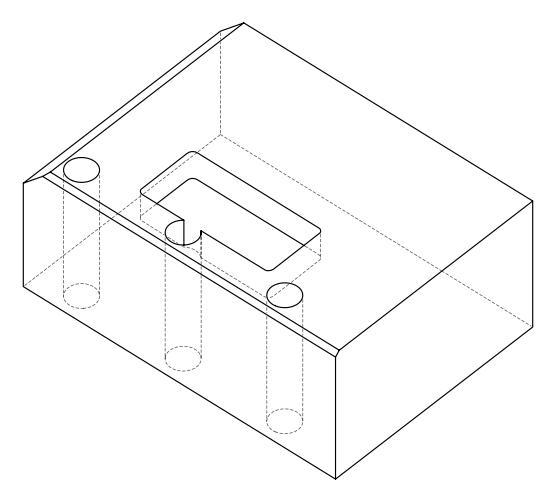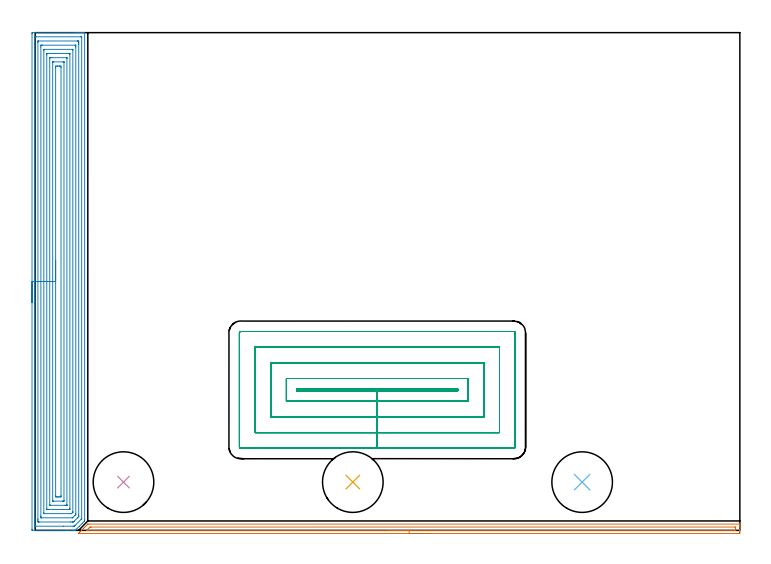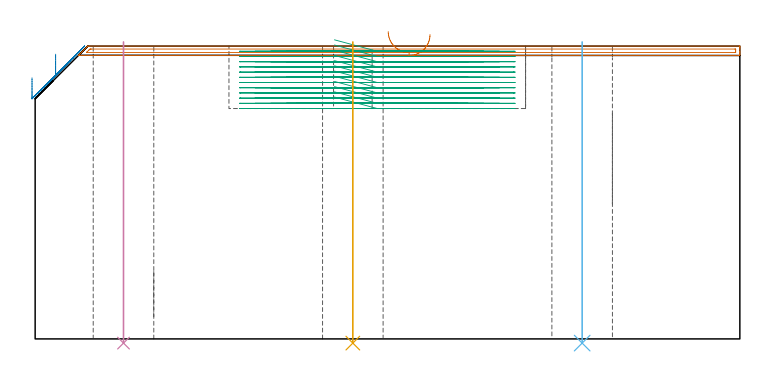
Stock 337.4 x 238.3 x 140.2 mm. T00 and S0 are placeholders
(PLAN: 6 operations, 2 tool changes, 57.4 min)
(1 AREA_MILL | FG_CHAMFER_SURFACE | UGT0205_001 | 5.21 min | 3232 mm3)
(2 AREA_MILL_1 | FG_CHAMFER_SURFACE_1 | UGT0205_001 | 17.57 min | 75614 mm3)
(3 MILL_RECTANGULAR_POCKET | POCKET_RECTANGULAR_STRAIGHT | NXT0201_013 | Follow Part, ap 2.5, ae 75% | 32.9 min | 279061 mm3)
(4 INDEXABLE_INSERT_DRILL_THROUGH_HOLE_FROM_SOLID | STEP1HOLE | NXT0302_029 | 0.58 min | 92543 mm3)
(5 INDEXABLE_INSERT_DRILL_THROUGH_HOLE_FROM_SOLID_1 | STEP1HOLE_1 | NXT0302_029 | 0.58 min | 91289 mm3)
(6 INDEXABLE_INSERT_DRILL_THROUGH_HOLE_FROM_SOLID_2 | STEP1HOLE_2 | NXT0302_029 | 0.58 min | 92552 mm3)
(TOOL UGT0205_001 | Chamfer Mill 20 x 3 x 45 deg. | D20 FL50 Z2)
(TOOL NXT0201_013 | ENDMILL 10mm | D10 FL30 Z4)
(TOOL NXT0302_029 | Index. Insert Drill 29mm [880-D2900L32-05] | D29 PA176 FL145 Z2)
(OP 1 AREA_MILL)
G17 G21 G94 G90
T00 M6
G54
G17 G0 G90 X189.05 Y-1.5 S1061 M3
G43 Z150.2 H0
Z145.7
G94 G1 X189.012 Z144.828 F250.
X188.898 Z143.964
X188.709 Z143.112
X188.447 Z142.28
X188.113 Z141.474
X187.71 Z140.7
X187.241 Z139.964
X186.71 Z139.272
X186.121 Z138.629
X185.478 Z138.04
X184.786 Z137.509
X184.05 Z137.04
X183.276 Z136.637
X182.47 Z136.303
X181.638 Z136.041
X180.786 Z135.852
X179.922 Z135.738
X179.05 Z135.7
X20.855
X20.716 Y-1.495 Z135.703
X20.747 Y-1.459 Z135.739
X20.875 Y-1.325 Z135.874
X21.322 Y-0.876 Z136.32
X21.475 Y-0.723 Z136.472
X21.769 Y-0.431 Z136.769
X22.359 Y0.161 Z137.357
X22.685 Y0.485 Z137.685
X23.243 Y1.045 Z138.241
X23.61 Y1.41 Z138.61
X24.127 Y1.928 Z139.125
X24.717 Y2.517 Z139.717
X25.159 Y2.959 Z140.159
X25.162 Y2.962 Z140.161
X25.213 Y3.006 Z140.191
X25.783 Y3. Z140.2
X337.228
X337.39 Y3.004 Z140.195
X337.392 Y2.985 Z140.176
X337.4 Y2.621 Z139.821
Y2.327 Z139.527
Y1.634 Z138.829
Y0.403 Z137.6
Y-0.134 Z137.061
Y-0.749 Z136.447
X337.397 Y-1.017 Z136.178
X337.391 Y-1.491 Z135.705
X337.26 Y-1.494 Z135.702
X336.778 Y-1.5 Z135.7
X179.05
Y-0.086 Z137.114
X24.897 Y-0.085 Z137.115
X24.847
X24.597 Y-0.079 Z137.121
X24.618 Y-0.044 Z137.156
X24.708 Y0.053 Z137.253
X24.804 Y0.153 Z137.353
X25.594 Y0.944 Z138.144
X25.79 Y1.138 Z138.338
X26.044 Y1.383 Z138.583
X26.266 Y1.579 Z138.779
X26.684 Y1.585 Z138.785
X26.733
X335.04
X335.382 Y1.579 Z138.779
X335.39 Y1.468 Z138.668
X335.397 Y1.232 Z138.432
X335.399 Y0.75 Z137.95
Y0.346 Z137.546
X335.392 Y-0.059 Z137.141
X335.39 Y-0.08 Z137.12
X335.385 Y-0.082 Z137.118
X335.36 Y-0.084 Z137.116
X335.308 Y-0.085 Z137.115
X335.202 Y-0.086 Z137.114
X179.05
X178.178 Z137.152
X177.313 Z137.266
X176.462 Z137.455
X175.63 Z137.717
X174.824 Z138.051
X174.05 Z138.454
X173.314 Z138.923
X172.622 Z139.454
X171.979 Z140.043
X171.39 Z140.686
X170.858 Z141.378
X170.39 Z142.114
X169.987 Z142.888
X169.653 Z143.694
X169.391 Z144.526
X169.202 Z145.378
X169.088 Z146.243
X169.05 Z147.114
G0 Z150.2
M5
M2
(OP 2 AREA_MILL_1)
G17 G21 G94 G90
T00 M6
G54
G17 G0 G90 X-1.5 Y109.15 S1061 M3
G43 Z150.2 H0
Z125.
G94 G1 Y109.188 Z124.128 F250.
Y109.302 Z123.263
Y109.491 Z122.412
Y109.753 Z121.58
Y110.087 Z120.774
Y110.49 Z120.
Y110.958 Z119.264
Y111.49 Z118.572
Y112.079 Z117.929
Y112.722 Z117.34
Y113.414 Z116.808
Y114.15 Z116.34
Y114.924 Z115.937
Y115.73 Z115.603
Y116.562 Z115.341
Y117.414 Z115.152
Y118.278 Z115.038
Y119.15 Z115.
Y237.709
X-1.497 Y238.025 Z115.002
X-1.492 Y238.29 Z115.006
X-1.222 Y238.3 Z115.275
X18.969 Z135.465
X20.45 Z136.944
X21.051 Z137.547
X21.341 Z137.837
X21.941 Z138.437
X22.231 Z138.726
X22.812 Z139.311
X23.323 Z139.822
X23.659 Y238.293 Z140.15
X23.697 Y238.29 Z140.188
X23.7 Y238.155 Z140.2
Y5.048
X23.696 Y4.505 Z140.189
X23.576 Y4.376 Z140.076
X23.567 Y4.367 Z140.067
X22.528 Y3.328 Z139.027
X21.128 Y1.928 Z137.628
X19.791 Y0.591 Z136.29
X19.203 Y0.002 Z135.701
X19.192 Y0. Z135.691
X18.824 Z135.323
X18.359 Z134.859
X17.779 Z134.274
X15.707 Z132.205
X15.107 Z131.602
X14.517 Z131.012
X-1.223 Y0.001 Z115.274
X-1.492 Y0.01 Z115.006
X-1.499 Y0.278 Z114.999
Y0.314
X-1.5 Y119.15 Z115.
X-0.086 Z116.414
Y235.981
X-0.085 Y236.035 Z116.415
X-0.08 Y236.144 Z116.42
X-0.071 Y236.29 Z116.429
X-0.031 Y236.292 Z116.469
X0.487 Y236.299 Z116.987
X21.859 Z138.359
X22.231 Y236.292 Z138.731
X22.278 Y236.29 Z138.778
X22.283 Y236.089 Z138.783
X22.285 Y235.981 Z138.785
Y5.83
X22.282 Y5.722 Z138.782
X22.275 Y5.537 Z138.775
X22.231 Y5.488 Z138.731
X22.014 Y5.265 Z138.514
X19.124 Y2.374 Z135.624
X18.895 Y2.147 Z135.395
X18.819 Y2.075 Z135.319
X18.758 Y2.02 Z135.258
X18.669 Y2.01 Z135.169
X18.151 Y2.002 Z134.651
X13.477 Y2. Z129.977
X0.341 Y2.001 Z116.841
X-0.031 Y2.007 Z116.469
X-0.078 Y2.01 Z116.422
X-0.083 Y2.21 Z116.417
X-0.085 Y2.319 Z116.415
X-0.086 Y119.15 Z116.414
X1.328 Z117.828
X1.329 Y233.673 Z117.829
X1.333 Y234.143 Z117.833
X1.335 Y234.248 Z117.835
X1.339 Y234.29 Z117.839
X1.437 Y234.294 Z117.937
X1.594 Y234.299 Z118.094
X20.295 Z136.795
X20.45 Y234.296 Z136.95
X20.607 Y234.29 Z137.107
X20.865 Y234.274 Z137.365
X20.867 Y234.143 Z137.367
X20.87 Y233.723 Z137.37
X20.871 Y233.252 Z137.371
X20.872 Y232.83 Z137.372
X20.871 Y7.301 Z137.371
X20.868 Y6.831 Z137.368
X20.865 Y6.621 Z137.365
X20.863 Y6.574 Z137.363
X20.837 Y6.543 Z137.337
X20.789 Y6.492 Z137.289
X20.24 Y5.939 Z136.74
X18.669 Y4.368 Z135.169
X18.563 Y4.263 Z135.063
X18.455 Y4.157 Z134.955
X18.319 Y4.031 Z134.819
X18.092 Y4.01 Z134.592
X17.933 Y4.002 Z134.433
X17.779 Y4.001 Z134.279
X17.045 Y4. Z133.545
X1.905 Y4.001 Z118.405
X1.75 Y4.004 Z118.25
X1.593 Y4.01 Z118.093
X1.335 Y4.026 Z117.835
X1.333 Y4.157 Z117.833
X1.33 Y4.577 Z117.83
X1.329 Y5.048 Z117.829
X1.328 Y5.47 Z117.828
Y119.15
X2.743 Z119.243
Y231.469
X2.749 Y232.252 Z119.249
X2.758 Y232.29 Z119.258
X2.805 Y232.295 Z119.305
X2.908 Y232.298 Z119.408
X3.116 Y232.3 Z119.616
X3.531 Z120.031
X19.112 Z135.612
X19.302 Y232.298 Z135.802
X19.398 Y232.295 Z135.898
X19.441 Y232.29 Z135.941
X19.45 Y232.265 Z135.95
X19.457 Y231.572 Z135.957
Y231.469
Y7.826
X19.454 Y7.722 Z135.954
X19.45 Y7.628 Z135.95
X19.388 Y7.549 Z135.888
X19.271 Y7.424 Z135.771
X19.121 Y7.27 Z135.621
X18.079 Y6.229 Z134.579
X17.958 Y6.111 Z134.458
X17.876 Y6.037 Z134.376
X17.829 Y6.01 Z134.329
X17.779 Y6.004 Z134.279
X17.718 Y6. Z134.218
X3.088 Z119.588
X2.898 Y6.001 Z119.398
X2.802 Y6.005 Z119.302
X2.759 Y6.01 Z119.259
X2.75 Y6.035 Z119.25
X2.743 Y6.728 Z119.243
Y6.831
Y119.15
X4.157 Z120.657
Y229.686
X4.158 Y229.95 Z120.658
X4.162 Y230.215 Z120.662
X4.164 Y230.283 Z120.664
X4.192 Y230.29 Z120.692
X4.268 Y230.295 Z120.768
X4.421 Y230.299 Z120.921
X17.779 Z134.279
X17.983 Y230.297 Z134.483
X18.018 Y230.294 Z134.518
X18.032 Y230.291 Z134.532
X18.036 Y230.267 Z134.536
X18.04 Y230.127 Z134.54
X18.042 Y229.951 Z134.542
X18.043 Y8.927 Z134.543
X18.042 Y8.771 Z134.542
X18.039 Y8.693 Z134.539
X18.036 Y8.657 Z134.536
X18.006 Y8.614 Z134.506
X17.896 Y8.497 Z134.396
X17.779 Y8.378 Z134.279
X17.447 Y8.054 Z133.947
X17.412 Y8.022 Z133.912
X17.348 Y8.01 Z133.848
X17.195 Y8.005 Z133.695
X16.888 Y8.001 Z133.388
X4.421 Z120.921
X4.217 Y8.003 Z120.717
X4.182 Y8.006 Z120.682
X4.168 Y8.009 Z120.668
X4.164 Y8.033 Z120.664
X4.16 Y8.173 Z120.66
X4.158 Y8.349 Z120.658
X4.157 Y119.15 Z120.657
X5.571 Z122.071
Y227.643
X5.573 Y227.903 Z122.073
X5.576 Y228.219 Z122.076
X5.578 Y228.288 Z122.078
X5.674 Y228.293 Z122.174
X5.808 Y228.298 Z122.308
X8.923 Y228.3 Z125.423
X15.998 Z132.498
X16.494 Y228.298 Z132.994
X16.6 Y228.292 Z133.1
X16.62 Y228.29 Z133.12
X16.623 Y228.255 Z133.123
X16.626 Y228.166 Z133.126
X16.628 Y227.903 Z133.128
Y10.657
X16.627 Y10.397 Z133.127
X16.624 Y10.081 Z133.124
X16.622 Y10.012 Z133.122
X16.526 Y10.007 Z133.026
X16.392 Y10.002 Z132.892
X13.277 Y10. Z129.777
X6.202 Z122.702
X5.706 Y10.002 Z122.206
X5.6 Y10.007 Z122.1
X5.58 Y10.01 Z122.08
X5.577 Y10.045 Z122.077
X5.574 Y10.134 Z122.074
X5.572 Y10.397 Z122.072
X5.571 Y119.15 Z122.071
X6.985 Z123.485
X6.986 Y226.121 Z123.486
X6.987 Y226.227 Z123.487
X6.989 Y226.263 Z123.489
X6.992 Y226.285 Z123.492
X7.004 Y226.29 Z123.504
X7.093 Y226.293 Z123.593
X7.804 Y226.3 Z124.304
X7.983 Z124.483
X14.928 Z131.428
X15.107 Y226.297 Z131.607
X15.167 Y226.294 Z131.667
X15.208 Y226.29 Z131.708
X15.21 Y226.228 Z131.71
X15.213 Y226.121 Z131.713
X15.214 Y226.013 Z131.714
Y12.179
X15.213 Y12.073 Z131.713
X15.211 Y12.037 Z131.711
X15.208 Y12.015 Z131.708
X15.196 Y12.01 Z131.696
X15.107 Y12.007 Z131.607
X14.396 Y12. Z130.896
X14.217 Z130.717
X7.272 Z123.772
X7.093 Y12.003 Z123.593
X7.033 Y12.006 Z123.533
X6.992 Y12.01 Z123.492
X6.99 Y12.072 Z123.49
X6.987 Y12.179 Z123.487
X6.986 Y12.287 Z123.486
X6.985 Y119.15 Z123.485
X8.399 Z124.899
X8.4 Y224.079 Z124.9
X8.403 Y224.206 Z124.903
X8.406 Y224.282 Z124.906
X8.448 Y224.29 Z124.948
X8.874 Y224.299 Z125.374
X8.911 Y224.3 Z125.411
X13.364 Z129.864
X13.743 Y224.293 Z130.243
X13.786 Y224.29 Z130.286
X13.794 Y224.265 Z130.294
X13.798 Y224.217 Z130.298
X13.8 Y224.17 Z130.3
Y14.221
X13.797 Y14.094 Z130.297
X13.794 Y14.018 Z130.294
X13.752 Y14.01 Z130.252
X13.326 Y14. Z129.826
X13.289 Z129.789
X8.836 Z125.336
X8.457 Y14.007 Z124.957
X8.414 Y14.01 Z124.914
X8.406 Y14.035 Z124.906
X8.402 Y14.083 Z124.902
X8.4 Y14.13 Z124.9
X8.399 Y119.15 Z124.899
X9.814 Z126.314
Y221.663
X9.818 Y222.084 Z126.318
X9.821 Y222.285 Z126.321
X10.025 Y222.294 Z126.525
X10.655 Y222.299 Z127.155
X10.909 Y222.3 Z127.409
X11.545 Y222.299 Z128.045
X11.802 Y222.298 Z128.302
X12.276 Y222.29 Z128.776
X12.379 Y222.276 Z128.879
X12.386 Y221.663 Z128.886
Y16.637
X12.382 Y16.216 Z128.882
X12.379 Y16.015 Z128.879
X12.175 Y16.006 Z128.675
X11.545 Y16.001 Z128.045
X11.291 Y16. Z127.791
X10.655 Y16.001 Z127.155
X10.398 Y16.002 Z126.898
X9.924 Y16.01 Z126.424
X9.821 Y16.024 Z126.321
X9.814 Y16.637 Z126.314
Y119.15
Y120.022 Z126.352
Y120.886 Z126.466
Y121.738 Z126.654
Y122.57 Z126.917
Y123.376 Z127.251
Y124.15 Z127.653
Y124.886 Z128.122
Y125.578 Z128.653
Y126.221 Z129.243
Y126.81 Z129.886
Y127.342 Z130.578
Y127.81 Z131.314
Y128.213 Z132.087
Y128.547 Z132.893
Y128.809 Z133.725
Y128.998 Z134.577
Y129.112 Z135.442
Y129.15 Z136.314
G0 Z150.2
M5
M2
(OP 3 MILL_RECTANGULAR_POCKET)
G17 G21 G94 G90
T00 M6
G54
G17 G0 G90 X143.305 Y66.8 S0 M3
G43 Z150.2 H0
Z143.2
G94 G1 X163.8 Z137.708 F250.
X202.3 F500.
Y67.7
X125.3
Y66.8
X142.891
X163.8
Y61.8
X207.3
Y72.7
X120.3
Y61.8
X163.8
Y54.3
X214.8
Y80.2
X112.8
Y54.3
X163.8
Y46.8
X222.3
Y87.7
X105.3
Y46.8
X163.8
Y39.3
X229.2
G3 X229.8 Y39.9 R0.6
G1 Y94.6
G3 X229.2 Y95.2 R0.6
G1 X98.4
G3 X97.8 Y94.6 R0.6
G1 Y39.9
G3 X98.4 Y39.3 R0.6
G1 X163.8
X164.8
G0 X143.305 Y66.8 Z140.708
G1 X163.8 Z135.217 F250.
X202.3 F500.
Y67.7
X125.3
Y66.8
X142.891
X163.8
Y61.8
X207.3
Y72.7
X120.3
Y61.8
X163.8
Y54.3
X214.8
Y80.2
X112.8
Y54.3
X163.8
Y46.8
X222.3
Y87.7
X105.3
Y46.8
X163.8
Y39.3
X229.2
G3 X229.8 Y39.9 R0.6
G1 Y94.6
G3 X229.2 Y95.2 R0.6
G1 X98.4
G3 X97.8 Y94.6 R0.6
G1 Y39.9
G3 X98.4 Y39.3 R0.6
G1 X163.8
X164.8
G0 X143.305 Y66.8 Z138.217
G1 X163.8 Z132.725 F250.
X202.3 F500.
Y67.7
X125.3
Y66.8
X142.892
X163.8
Y61.8
X207.3
Y72.7
X120.3
Y61.8
X142.892
X163.8
Y54.3
X214.8
Y80.2
X112.8
Y54.3
X142.892
X163.8
Y46.8
X222.3
Y87.7
X105.3
Y46.8
X142.892
X163.8
Y39.3
X229.2
G3 X229.8 Y39.9 R0.6
G1 Y94.6
G3 X229.2 Y95.2 R0.6
G1 X98.4
G3 X97.8 Y94.6 R0.6
G1 Y39.9
G3 X98.4 Y39.3 R0.6
G1 X163.8
X164.8
G0 X143.305 Y66.8 Z135.725
G1 X163.8 Z130.233 F250.
X202.3 F500.
Y67.7
X125.3
Y66.8
X142.892
X163.8
Y61.8
X207.3
Y72.7
X120.3
Y61.8
X142.892
X163.8
Y54.3
X214.8
Y80.2
X112.8
Y54.3
X142.892
X163.8
Y46.8
X222.3
Y87.7
X105.3
Y46.8
X142.892
X163.8
Y39.3
X229.2
G3 X229.8 Y39.9 R0.6
G1 Y94.6
G3 X229.2 Y95.2 R0.6
G1 X98.4
G3 X97.8 Y94.6 R0.6
G1 Y39.9
G3 X98.4 Y39.3 R0.6
G1 X163.8
X164.8
G0 X143.305 Y66.8 Z133.233
G1 X163.8 Z127.742 F250.
X202.3 F500.
Y67.7
X125.3
Y66.8
X142.892
X163.8
Y61.8
X207.3
Y72.7
X120.3
Y61.8
X142.892
X163.8
Y54.3
X214.8
Y80.2
X112.8
Y54.3
X142.892
X163.8
Y46.8
X222.3
Y87.7
X105.3
Y46.8
X142.892
X163.8
Y39.3
X229.2
G3 X229.8 Y39.9 R0.6
G1 Y94.6
G3 X229.2 Y95.2 R0.6
G1 X98.4
G3 X97.8 Y94.6 R0.6
G1 Y39.9
G3 X98.4 Y39.3 R0.6
G1 X163.8
X164.8
G0 X143.305 Y66.8 Z130.742
G1 X163.8 Z125.25 F250.
X202.3 F500.
Y67.7
X125.3
Y66.8
X142.891
X163.8
Y61.8
X207.3
Y72.7
X120.3
Y61.8
X163.8
Y54.3
X214.8
Y80.2
X112.8
Y54.3
X163.8
Y46.8
X222.3
Y87.7
X105.3
Y46.8
X163.8
Y39.3
X229.2
G3 X229.8 Y39.9 R0.6
G1 Y94.6
G3 X229.2 Y95.2 R0.6
G1 X98.4
G3 X97.8 Y94.6 R0.6
G1 Y39.9
G3 X98.4 Y39.3 R0.6
G1 X163.8
X164.8
G0 X143.305 Y66.8 Z128.25
G1 X163.8 Z122.758 F250.
X202.3 F500.
Y67.7
X125.3
Y66.8
X142.892
X163.8
Y61.8
X207.3
Y72.7
X120.3
Y61.8
X142.892
X163.8
Y54.3
X214.8
Y80.2
X112.8
Y54.3
X142.892
X163.8
Y46.8
X222.3
Y87.7
X105.3
Y46.8
X142.892
X163.8
Y39.3
X229.2
G3 X229.8 Y39.9 R0.6
G1 Y94.6
G3 X229.2 Y95.2 R0.6
G1 X98.4
G3 X97.8 Y94.6 R0.6
G1 Y39.9
G3 X98.4 Y39.3 R0.6
G1 X163.8
X164.8
G0 X143.305 Y66.8 Z125.758
G1 X163.8 Z120.267 F250.
X202.3 F500.
Y67.7
X125.3
Y66.8
X142.891
X163.8
Y61.8
X207.3
Y72.7
X120.3
Y61.8
X163.8
Y54.3
X214.8
Y80.2
X112.8
Y54.3
X163.8
Y46.8
X222.3
Y87.7
X105.3
Y46.8
X163.8
Y39.3
X229.2
G3 X229.8 Y39.9 R0.6
G1 Y94.6
G3 X229.2 Y95.2 R0.6
G1 X98.4
G3 X97.8 Y94.6 R0.6
G1 Y39.9
G3 X98.4 Y39.3 R0.6
G1 X163.8
X164.8
G0 X143.305 Y66.8 Z123.267
G1 X163.8 Z117.775 F250.
X202.3 F500.
Y67.7
X125.3
Y66.8
X142.892
X163.8
Y61.8
X207.3
Y72.7
X120.3
Y61.8
X142.892
X163.8
Y54.3
X214.8
Y80.2
X112.8
Y54.3
X142.892
X163.8
Y46.8
X222.3
Y87.7
X105.3
Y46.8
X142.892
X163.8
Y39.3
X229.2
G3 X229.8 Y39.9 R0.6
G1 Y94.6
G3 X229.2 Y95.2 R0.6
G1 X98.4
G3 X97.8 Y94.6 R0.6
G1 Y39.9
G3 X98.4 Y39.3 R0.6
G1 X163.8
X164.8
G0 X143.305 Y66.8 Z120.775
G1 X163.8 Z115.283 F250.
X202.3 F500.
Y67.7
X125.3
Y66.8
X142.891
X163.8
Y61.8
X207.3
Y72.7
X120.3
Y61.8
X163.8
Y54.3
X214.8
Y80.2
X112.8
Y54.3
X163.8
Y46.8
X222.3
Y87.7
X105.3
Y46.8
X163.8
Y39.3
X229.2
G3 X229.8 Y39.9 R0.6
G1 Y94.6
G3 X229.2 Y95.2 R0.6
G1 X98.4
G3 X97.8 Y94.6 R0.6
G1 Y39.9
G3 X98.4 Y39.3 R0.6
G1 X163.8
X164.8
G0 X143.305 Y66.8 Z118.283
G1 X163.8 Z112.792 F250.
X202.3 F500.
Y67.7
X125.3
Y66.8
X142.891
X163.8
Y61.8
X207.3
Y72.7
X120.3
Y61.8
X163.8
Y54.3
X214.8
Y80.2
X112.8
Y54.3
X163.8
Y46.8
X222.3
Y87.7
X105.3
Y46.8
X163.8
Y39.3
X229.2
G3 X229.8 Y39.9 R0.6
G1 Y94.6
G3 X229.2 Y95.2 R0.6
G1 X98.4
G3 X97.8 Y94.6 R0.6
G1 Y39.9
G3 X98.4 Y39.3 R0.6
G1 X163.8
X164.8
G0 X143.305 Y66.8 Z115.792
G1 X163.8 Z110.3 F250.
X202.3 F500.
Y67.7
X125.3
Y66.8
X142.891
X163.8
Y61.8
X207.3
Y72.7
X120.3
Y61.8
X163.8
Y54.3
X214.8
Y80.2
X112.8
Y54.3
X163.8
Y46.8
X222.3
Y87.7
X105.3
Y46.8
X163.8
Y39.3
X229.2
G3 X229.8 Y39.9 R0.6
G1 Y94.6
G3 X229.2 Y95.2 R0.6
G1 X98.4
G3 X97.8 Y94.6 R0.6
G1 Y39.9
G3 X98.4 Y39.3 R0.6
G1 X163.8
X164.8
G0 Z150.2
M5
M2
(OP 4 INDEXABLE_INSERT_DRILL_THROUGH_HOLE_FROM_SOLID)
G17 G21 G94 G90
T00 M6
G54
G17 G0 G90 X42.3 Y23.1 S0 M3
G43 Z150.2 H1
G94 G81 G98 Z-2.006 F250. R142.2
G80
M5
M2
(OP 5 INDEXABLE_INSERT_DRILL_THROUGH_HOLE_FROM_SOLID_1)
G17 G21 G94 G90
T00 M6
G54
G17 G0 G90 X152.1 Y23.1 S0 M3
G43 Z150.2 H1
G94 G81 G98 Z-2.006 F250. R142.2
G80
M5
M2
(OP 6 INDEXABLE_INSERT_DRILL_THROUGH_HOLE_FROM_SOLID_2)
G17 G21 G94 G90
T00 M6
G54
G17 G0 G90 X261.9 Y23.1 S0 M3
G43 Z150.2 H1
G94 G81 G98 Z-2.006 F250. R142.2
G80
M5
M2
